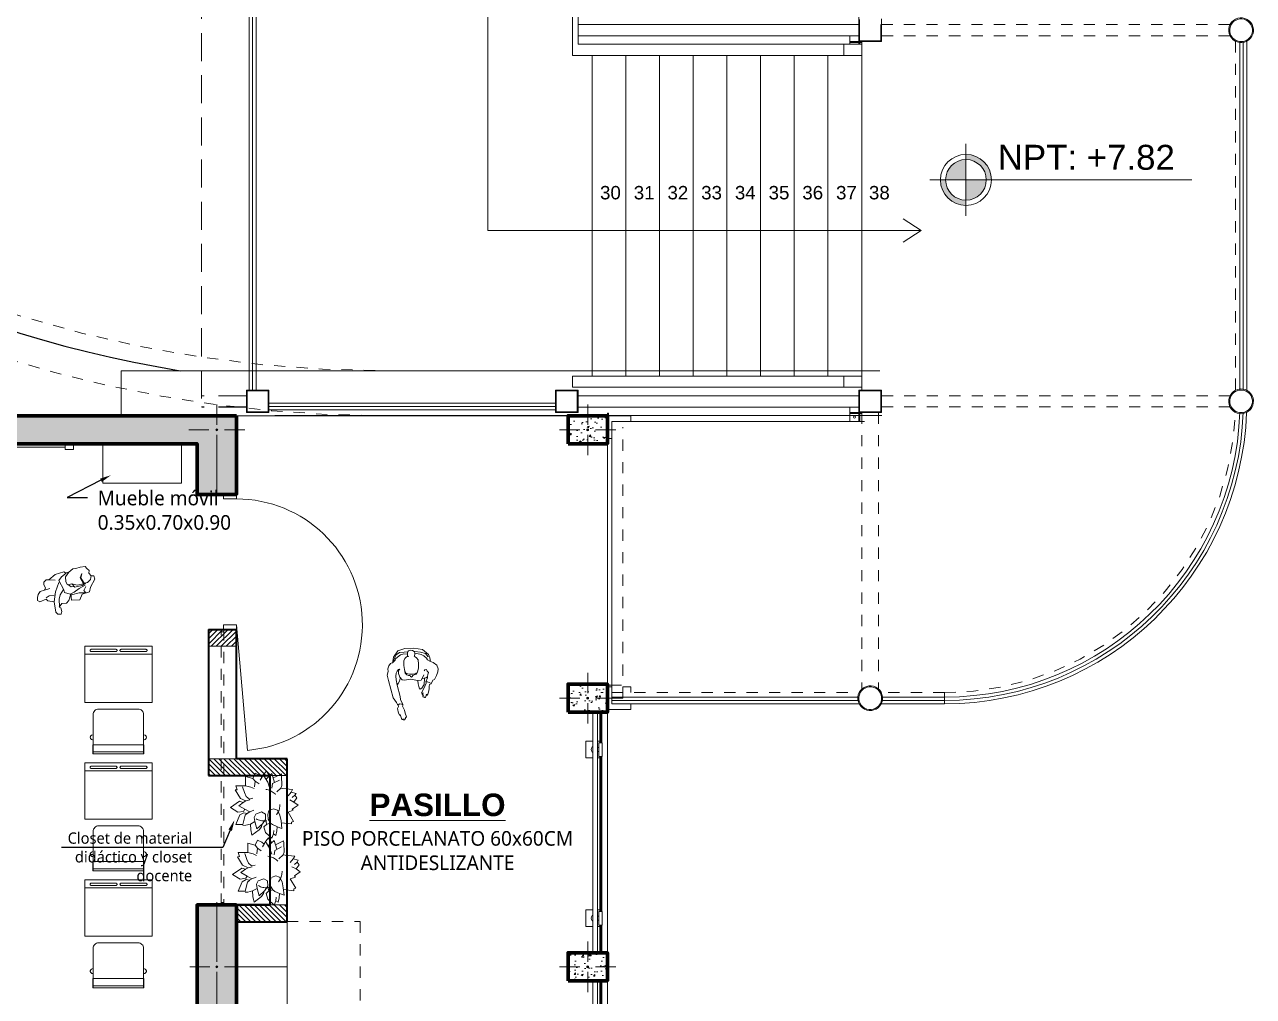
# Model space of a CAD drawing. Header units: millimetres. Extents: x 1 to 121, y 0 to 90.
# Drawn here: x 17.8 to 28.73, y 24.64 to 33.28 of the extents above; entities that cross this region are included whole.
import ezdxf
from ezdxf import colors
from ezdxf.entities.mleader import LeaderData, LeaderLine
from ezdxf.math import Vec2, Vec3

# ---------------------------------------------------------------- set-up
doc = ezdxf.new("R2010")
doc.units = ezdxf.units.MM
doc.linetypes.add('DASHED2', pattern=[0.375, 0.25, -0.125])
doc.linetypes.add('HIDDEN2', pattern=[0.1875, 0.125, -0.0625])
for name, color, linetype, lineweight in [('A-FLOR-HRAL', 11, 'Continuous', 9), ('barandas tipo 1', 200, 'Continuous', 20), ('COLUMNAS 50', 32, 'Continuous', 70), ('COLUMNETASSS', 211, 'Continuous', 20), ('Cotas varias El', 253, 'Continuous', 13), ('Equipamiento SR', 23, 'Continuous', 0), ('GRAFO 0 BLANCO', 7, 'Continuous', 0), ('GRAFO01', 7, 'Continuous', 0), ('letras sr', 7, 'Continuous', 5), ('MK-LINEAS GENERALES', 7, 'Continuous', 15), ('MOBILIARIO_Pen_No__1', 7, 'Continuous', 13), ('muro bajo', 191, 'Continuous', 40), ('PERSONAS', 8, 'Continuous', 0), ('Proyeccciones', 1, 'DASHED2', 18), ('proyecciones', 1, 'DASHED2', 5), ('Puertas El', 21, 'Continuous', 15), ('S-STRS', 31, 'Continuous', 9), ('S-STRS-ANNO', 31, 'Continuous', 9), ('Structural - Bearing_Pen_No__20', 1, 'Continuous', 0), ('TEXTO 100', 7, 'Continuous', 20), ('texturas', 252, 'Continuous', 0), ('Vanos', 140, 'Continuous', 5)]:
    doc.layers.add(name, color=color, linetype=linetype, lineweight=lineweight)
doc.layers.add('Mobiliario', color=7, linetype='Continuous', lineweight=0, true_color=0x7f7f7f)
doc.styles.add('Arial_10', font='arial.ttf', dxfattribs={"height": 119.0625})
doc.styles.add('Generales', font='trebuc.ttf', dxfattribs={"height": 0.1})
doc.styles.add('JOS', font='arial.ttf', dxfattribs={"height": 1})
doc.styles.add('Santa Rosa 1 50', font='trebuc.ttf')

# ---------------------------------------------------------------- blocks, each defined once
blk = doc.blocks.new('Picture 18')
at = {"layer": 'Equipamiento SR', "linetype": 'Continuous'}
for p, q in [((0.075, 0), (0, 0)), ((0, 0), (0, -0.05)), ((4.125, 0), (0.075, 0)), ((0.075, 0), (0.075, -0.03)), ((0.075, -0.05), (0.075, 0)), ((4.125, -0.03), (4.125, 0)), ((4.2, 0), (4.125, 0)), ((4.125, 0), (4.125, -0.05)), ((4.2, -0.05), (4.2, 0)), ((0, -0.05), (0.075, -0.05)), ((0.075, -0.03), (4.125, -0.03)), ((4.125, -0.05), (4.2, -0.05))]:
    blk.add_line(p, q, dxfattribs=at)
blk = doc.blocks.new('A$C5A0F33B4')
at = {"layer": 'Puertas El', "linetype": 'Continuous'}
blk.add_line((1.12, 1.16), (1.218, 2.276), dxfattribs=at)
at = {"layer": 'Puertas El', "linetype": 'ByBlock'}
for p, q in [((1.005, 1.16), (1.005, 1.2)), ((1.005, 1.2), (1.12, 1.2)), ((1.12, 1.2), (1.005, 1.2)), ((1.12, 1.16), (1.005, 1.16)), ((1.12, 1.2), (1.12, 1.16)), ((1.005, 0), (1.005, 0.04)), ((1.005, 0.04), (1.12, 0.04)), ((1.12, 0), (1.005, 0)), ((1.12, 0), (1.005, 0)), ((1.12, 0), (1.005, 0)), ((1.12, 0.04), (1.12, 0))]:
    blk.add_line(p, q, dxfattribs=at)
blk.add_arc((1.12, 1.16), 1.12, 270, 85, dxfattribs=at)
blk = doc.blocks.new('columna pasillos')
at = {"layer": 'GRAFO 0 BLANCO'}
h = blk.add_hatch(dxfattribs=at)
h.set_pattern_fill('AR-CONC', color=256, scale=0.024, angle=-90)
h.set_pattern_definition([(320, (0, 0), (-0.015060515, -0.17214244), [0.018, -0.198]), (265, (0, 0), (0.18052611, 0.03330032), [0.0144, -0.1584]), (10.45144, (-0.00126, -0.01435), (0.1654656, -0.13884213), [0.01529765, -0.16827411]), (316.1842, (0.048, -7e-10), (-0.03972463, -0.25613792), [0.027, -0.297]), (6.63563, (0.0447, -0.02134), (0.23378846, -0.22431887), [0.02294648, -0.2524113]), (261.18416, (0.048, -7e-10), (0.23378846, -0.22431887), [0.0216, -0.2376]), (291, (0.036, -0.024), (-0.096628536, -0.14325769), [0.018, -0.198]), (236, (0.036, -0.024), (0.17403601, -0.05839568), [0.0144, -0.1584]), (341.45144, (0.02795, -0.03594), (0.07740747, -0.20165337), [0.01529765, -0.16827411]), (307.5, (0, 0), (0.079894525, -0.002918366), [0, -0.15648, 0, -0.1608, 0, -0.159]), (277.5, (0, 0), (0.09465881, -0.06313669), [0, -0.09168, 0, -0.15288, 0, -0.0606]), (237.5, (7e-10, 0.05352), (-0.005413171, -0.128117385), [0, -0.06, 0, -0.1872, 0, -0.2484]), (227.5, (1e-09, 0.07752), (0.024025194, -0.13996468), [0, -0.078, 0, -0.12432, 0, -0.1764])])
h.paths.add_polyline_path([(-235.535, 35.024), (-235.785, 35.024), (-235.785, 34.674), (-235.535, 34.674)])
h.paths.add_polyline_path([(-235.651, 34.849, -1), (-235.668, 34.849, -1)], flags=16)
at = {"layer": 'COLUMNAS 50', "color": 1, "linetype": 'Continuous', "lineweight": 9}
for p, q in [((-235.66, 35.099), (-235.66, 34.919)), ((-235.705, 34.849), (-235.885, 34.849)), ((-235.66, 34.779), (-235.66, 34.599)), ((-235.615, 34.849), (-235.435, 34.849))]:
    blk.add_line(p, q, dxfattribs=at)
at = {"layer": 'COLUMNAS 50', "linetype": 'Continuous'}
blk.add_lwpolyline([(-235.785, 35.024), (-235.535, 35.024), (-235.535, 34.674), (-235.785, 34.674)], close=True, dxfattribs=at)
at = {"layer": 'COLUMNAS 50', "color": 1, "linetype": 'Continuous', "lineweight": 9}
blk.add_circle((-235.66, 34.849), 0.00871, dxfattribs=at)
blk.add_point((-235.66, 34.849), dxfattribs=at)
blk = doc.blocks.new('Columna 1.10 x0.30')
at = {"true_color": 0xc7c8ca}
h = blk.add_hatch(color=9, dxfattribs=at)
h.dxf.hatch_style = 1
h.paths.add_polyline_path([(-234.849, 113.807), (-235.949, 113.807), (-235.949, 113.457), (-234.849, 113.457)])
h.paths.add_polyline_path([(-235.391, 113.632, -1), (-235.408, 113.632, -1)], flags=16)
at = {"layer": 'COLUMNAS 50', "color": 1, "linetype": 'Continuous', "lineweight": 5}
for p, q in [((-235.399, 113.873), (-235.399, 113.693)), ((-235.974, 113.632), (-235.444, 113.632)), ((-234.824, 113.632), (-235.354, 113.632)), ((-235.399, 113.562), (-235.399, 113.382))]:
    blk.add_line(p, q, dxfattribs=at)
at = {"layer": 'COLUMNAS 50', "linetype": 'Continuous'}
blk.add_lwpolyline([(-235.949, 113.457), (-234.849, 113.457), (-234.849, 113.807), (-235.949, 113.807)], close=True, dxfattribs=at)
at = {"layer": 'COLUMNAS 50', "color": 1, "linetype": 'Continuous', "lineweight": 5}
blk.add_circle((-235.399, 113.632), 0.00871, dxfattribs=at)
blk.add_point((-235.399, 113.632), dxfattribs=at)
blk = doc.blocks.new('School Desk 2')
at = {"layer": 'Equipamiento SR', "linetype": 'Continuous'}
for p, q in [((-0.241, 0.228), (-0.259, 0.228)), ((-0.259, 0.228), (-0.259, -0.228)), ((-0.177, 0.228), (-0.241, 0.228)), ((-0.241, 0.228), (-0.241, -0.228)), ((-0.177, 0.228), (-0.177, -0.228)), ((-0.132, 0.231), (-0.133, 0.228)), ((-0.131, 0.236), (-0.132, 0.231)), ((-0.129, 0.239), (-0.131, 0.236)), ((-0.127, 0.243), (-0.129, 0.239)), ((-0.124, 0.246), (-0.127, 0.243)), ((-0.12, 0.248), (-0.124, 0.246)), ((-0.117, 0.249), (-0.12, 0.248)), ((-0.113, 0.25), (-0.117, 0.249)), ((-0.109, 0.25), (-0.113, 0.25)), ((-0.106, 0.249), (-0.109, 0.25)), ((-0.102, 0.248), (-0.106, 0.249)), ((-0.099, 0.246), (-0.102, 0.248)), ((-0.096, 0.243), (-0.099, 0.246)), ((-0.093, 0.239), (-0.096, 0.243)), ((-0.092, 0.238), (-0.093, 0.239)), ((-0.088, 0.228), (-0.092, 0.238)), ((0.2, 0.302), (0.7, 0.302)), ((0.2, -0.298), (0.2, 0.302)), ((0.629, 0.302), (0.629, -0.298)), ((0.651, 0.246), (0.652, 0.248)), ((0.651, 0.243), (0.651, 0.246)), ((0.651, 0.242), (0.651, 0.243)), ((0.651, 0.027), (0.651, 0.242)), ((0.652, 0.248), (0.653, 0.25)), ((0.653, 0.25), (0.654, 0.251)), ((0.654, 0.251), (0.655, 0.253)), ((0.655, 0.253), (0.657, 0.254)), ((0.657, 0.254), (0.659, 0.255)), ((0.659, 0.255), (0.661, 0.255)), ((0.661, 0.255), (0.663, 0.255)), ((0.663, 0.255), (0.664, 0.255)), ((0.664, 0.255), (0.666, 0.254)), ((0.666, 0.254), (0.668, 0.253)), ((0.668, 0.253), (0.669, 0.251)), ((0.669, 0.251), (0.67, 0.25)), ((0.67, 0.25), (0.671, 0.248)), ((0.671, 0.248), (0.672, 0.246)), ((0.672, 0.246), (0.672, 0.243)), ((0.672, 0.243), (0.672, 0.242)), ((0.672, 0.242), (0.672, 0.027)), ((0.7, 0.302), (0.7, -0.298)), ((0.7, -0.226), (0.7, 0.23)), ((0.651, 0.026), (0.651, 0.027)), ((0.651, 0.024), (0.651, 0.026)), ((0.652, 0.022), (0.651, 0.024)), ((0.653, 0.02), (0.652, 0.022)), ((0.654, 0.018), (0.653, 0.02)), ((0.655, 0.017), (0.654, 0.018)), ((0.657, 0.016), (0.655, 0.017)), ((0.659, 0.015), (0.657, 0.016)), ((0.661, 0.014), (0.659, 0.015)), ((0.663, 0.014), (0.661, 0.014)), ((0.664, 0.015), (0.663, 0.014)), ((0.666, 0.016), (0.664, 0.015)), ((0.668, 0.017), (0.666, 0.016)), ((0.669, 0.018), (0.668, 0.017)), ((0.67, 0.02), (0.669, 0.018)), ((0.671, 0.022), (0.67, 0.02)), ((0.672, 0.024), (0.671, 0.022)), ((0.672, 0.027), (0.672, 0.026)), ((0.672, 0.026), (0.672, 0.024)), ((0.651, -0.02), (0.652, -0.018)), ((0.651, -0.023), (0.651, -0.02)), ((0.651, -0.024), (0.651, -0.023)), ((0.651, -0.239), (0.651, -0.024)), ((0.652, -0.018), (0.653, -0.016)), ((0.653, -0.016), (0.654, -0.015)), ((0.654, -0.015), (0.655, -0.013)), ((0.655, -0.013), (0.657, -0.012)), ((0.657, -0.012), (0.659, -0.011)), ((0.659, -0.011), (0.661, -0.011)), ((0.661, -0.011), (0.663, -0.011)), ((0.663, -0.011), (0.664, -0.011)), ((0.664, -0.011), (0.666, -0.012)), ((0.666, -0.012), (0.668, -0.013)), ((0.668, -0.013), (0.669, -0.015)), ((0.669, -0.015), (0.67, -0.016)), ((0.67, -0.016), (0.671, -0.018)), ((0.671, -0.018), (0.672, -0.02)), ((0.672, -0.02), (0.672, -0.023)), ((0.672, -0.023), (0.672, -0.024)), ((0.672, -0.024), (0.672, -0.239)), ((-0.241, -0.228), (-0.259, -0.228)), ((-0.177, -0.228), (-0.241, -0.228)), ((-0.133, -0.228), (-0.132, -0.231)), ((-0.132, -0.231), (-0.131, -0.236)), ((-0.131, -0.236), (-0.129, -0.239)), ((-0.129, -0.239), (-0.127, -0.243)), ((-0.127, -0.243), (-0.124, -0.246)), ((-0.124, -0.246), (-0.12, -0.248)), ((-0.12, -0.248), (-0.117, -0.249)), ((-0.117, -0.249), (-0.113, -0.25)), ((-0.113, -0.25), (-0.109, -0.25)), ((-0.109, -0.25), (-0.106, -0.249)), ((-0.106, -0.249), (-0.102, -0.248)), ((-0.102, -0.248), (-0.099, -0.246)), ((-0.099, -0.246), (-0.096, -0.243)), ((-0.096, -0.243), (-0.093, -0.239)), ((-0.093, -0.239), (-0.092, -0.238)), ((-0.092, -0.238), (-0.088, -0.228)), ((0.7, -0.298), (0.2, -0.298)), ((0.629, -0.283), (0.629, -0.283)), ((0.651, -0.24), (0.651, -0.239)), ((0.651, -0.242), (0.651, -0.24)), ((0.652, -0.244), (0.651, -0.242)), ((0.653, -0.246), (0.652, -0.244)), ((0.654, -0.248), (0.653, -0.246)), ((0.655, -0.249), (0.654, -0.248)), ((0.657, -0.25), (0.655, -0.249)), ((0.659, -0.251), (0.657, -0.25)), ((0.661, -0.252), (0.659, -0.251)), ((0.663, -0.252), (0.661, -0.252)), ((0.664, -0.251), (0.663, -0.252)), ((0.666, -0.25), (0.664, -0.251)), ((0.668, -0.249), (0.666, -0.25)), ((0.669, -0.248), (0.668, -0.249)), ((0.67, -0.246), (0.669, -0.248)), ((0.671, -0.244), (0.67, -0.246)), ((0.672, -0.242), (0.671, -0.244)), ((0.672, -0.239), (0.672, -0.24)), ((0.672, -0.24), (0.672, -0.242))]:
    blk.add_line(p, q, dxfattribs=at)
blk.add_lwpolyline([(-0.259, 0.225), (0.091, 0.225, -0.414214), (0.141, 0.175), (0.141, -0.175, -0.414214), (0.091, -0.225), (-0.259, -0.225), (-0.259, 0.225)], format="xyb", dxfattribs=at)
blk = doc.blocks.new('A$C0C99268F')
at = {"color": 0, "linetype": 'ByBlock'}
for points in [[(0.202, 0.329), (0.193, 0.336), (0.191, 0.349), (0.204, 0.357), (0.215, 0.367), (0.234, 0.362), (0.251, 0.359), (0.264, 0.358), (0.298, 0.344), (0.311, 0.347), (0.352, 0.328), (0.397, 0.306), (0.404, 0.307), (0.397, 0.319), (0.413, 0.311), (0.419, 0.314), (0.415, 0.323), (0.432, 0.316), (0.436, 0.323), (0.434, 0.329), (0.439, 0.331), (0.438, 0.34), (0.408, 0.351), (0.422, 0.35), (0.418, 0.357), (0.409, 0.363), (0.391, 0.367), (0.363, 0.375), (0.34, 0.375), (0.322, 0.377), (0.318, 0.392), (0.284, 0.407), (0.279, 0.42), (0.244, 0.44), (0.21, 0.452), (0.184, 0.453), (0.15, 0.442), (0.126, 0.41), (0.115, 0.38), (0.104, 0.358), (0.089, 0.349), (0.068, 0.327), (0.056, 0.302), (0.047, 0.265), (0.051, 0.25)], [(0.119, 0.386), (0.086, 0.38), (0.057, 0.367), (0.012, 0.315), (0, 0.238), (0.003, 0.156), (0.023, 0.095), (0.079, 0.057), (0.133, 0.047)], [(0.031, 0.247), (0.036, 0.297), (0.048, 0.342), (0.077, 0.364)], [(0.271, 0.315), (0.264, 0.345), (0.255, 0.358)], [(0.27, 0.333), (0.323, 0.328), (0.357, 0.307), (0.366, 0.294), (0.354, 0.285), (0.318, 0.275), (0.29, 0.273)], [(0.3, 0.347), (0.3, 0.36), (0.305, 0.375), (0.31, 0.385)], [(0.052, 0.178), (0.049, 0.148), (0.059, 0.12), (0.081, 0.092), (0.096, 0.074), (0.108, 0.07), (0.128, 0.051), (0.137, 0.03), (0.156, 0.016), (0.184, 0.007), (0.207, 0.008), (0.24, 0), (0.289, 0.012), (0.441, 0.052), (0.482, 0.082), (0.5, 0.091), (0.507, 0.099), (0.52, 0.1), (0.537, 0.092), (0.577, 0.1), (0.598, 0.112), (0.59, 0.115), (0.633, 0.13), (0.634, 0.135), (0.629, 0.138), (0.638, 0.146), (0.638, 0.156), (0.628, 0.156), (0.628, 0.164), (0.619, 0.164), (0.612, 0.173), (0.578, 0.161), (0.552, 0.154), (0.516, 0.135), (0.511, 0.138), (0.5, 0.139), (0.457, 0.12), (0.431, 0.116), (0.328, 0.088), (0.281, 0.081), (0.25, 0.077), (0.221, 0.079), (0.206, 0.09), (0.191, 0.101), (0.188, 0.112), (0.199, 0.1), (0.224, 0.1), (0.258, 0.112), (0.281, 0.133), (0.285, 0.155), (0.275, 0.211), (0.287, 0.269), (0.284, 0.301), (0.264, 0.315), (0.238, 0.327)], [(0.22, 0.264), (0.228, 0.249), (0.232, 0.232), (0.231, 0.217), (0.231, 0.199), (0.227, 0.183), (0.221, 0.167), (0.211, 0.163)], [(0.113, 0.057), (0.083, 0.068), (0.059, 0.079), (0.04, 0.111), (0.036, 0.151), (0.033, 0.181)], [(0.271, 0.116), (0.293, 0.111), (0.315, 0.099), (0.323, 0.092)], [(0.505, 0.101), (0.496, 0.111), (0.497, 0.129), (0.503, 0.133)]]:
    blk.add_lwpolyline(points, dxfattribs=at)
blk.add_lwpolyline([(0.258, 0.215), (0.251, 0.221), (0.244, 0.229), (0.238, 0.239), (0.232, 0.26), (0.214, 0.269), (0.175, 0.28), (0.141, 0.28), (0.105, 0.276), (0.085, 0.262), (0.076, 0.25), (0.073, 0.239), (0.069, 0.242), (0.053, 0.246), (0.042, 0.245), (0.03, 0.239), (0.022, 0.224), (0.017, 0.208), (0.023, 0.189), (0.036, 0.181), (0.055, 0.18), (0.068, 0.181), (0.073, 0.189), (0.077, 0.172), (0.091, 0.156), (0.112, 0.148), (0.154, 0.147), (0.191, 0.154), (0.223, 0.161), (0.236, 0.176), (0.242, 0.191), (0.244, 0.204), (0.251, 0.208)], close=True, dxfattribs=at)
blk = doc.blocks.new('A$C7148350E')
at = {"rotation": 270}
blk.add_blockref('A$C0C99268F', (0, 0.638), dxfattribs=at)
blk = doc.blocks.new('A$C4CA21B86')
at = {"layer": 'GRAFO01', "color": 251, "linetype": 'DASHED2', "lineweight": 9, "ltscale": 0.1}
for p, q in [((0.201, 0.532), (0.134, 0.55)), ((0.134, 0.55), (0.134, 0.467)), ((0.221, 0.578), (0.201, 0.532)), ((0.221, 0.578), (0.26, 0.561)), ((0.26, 0.561), (0.28, 0.543)), ((0.294, 0.568), (0.265, 0.518)), ((0.32, 0.598), (0.294, 0.568)), ((0.297, 0.556), (0.332, 0.5)), ((0.368, 0.576), (0.317, 0.527)), ((0.32, 0.598), (0.346, 0.555)), ((0.368, 0.576), (0.393, 0.497)), ((0.435, 0.562), (0.38, 0.537)), ((0.454, 0.573), (0.435, 0.562)), ((0.455, 0.555), (0.454, 0.573)), ((0.455, 0.555), (0.458, 0.47)), ((0.134, 0.467), (0.049, 0.467)), ((0.049, 0.467), (0.061, 0.432)), ((0.109, 0.458), (0.125, 0.407)), ((0.134, 0.467), (0.183, 0.456)), ((0.183, 0.456), (0.212, 0.442)), ((0.201, 0.532), (0.221, 0.507)), ((0.221, 0.507), (0.215, 0.457)), ((0.221, 0.507), (0.255, 0.484)), ((0.332, 0.5), (0.348, 0.452)), ((0.376, 0.487), (0.37, 0.446)), ((0.436, 0.518), (0.376, 0.487)), ((0.449, 0.447), (0.412, 0.413)), ((0.458, 0.47), (0.449, 0.447)), ((0.449, 0.447), (0.466, 0.443)), ((0.466, 0.443), (0.552, 0.435)), ((0.082, 0.33), (0, 0.273)), ((0.061, 0.432), (0.043, 0.43)), ((0.043, 0.43), (0.089, 0.354)), ((0.115, 0.319), (0.082, 0.33)), ((0.089, 0.354), (0.138, 0.333)), ((0.138, 0.333), (0.115, 0.319)), ((0.125, 0.407), (0.14, 0.373)), ((0.138, 0.333), (0.174, 0.342)), ((0.14, 0.373), (0.169, 0.349)), ((0.169, 0.349), (0.199, 0.356)), ((0.54, 0.411), (0.513, 0.379)), ((0.565, 0.323), (0.528, 0.342)), ((0.552, 0.435), (0.54, 0.411)), ((0.54, 0.411), (0.584, 0.399)), ((0.574, 0.383), (0.55, 0.362)), ((0.592, 0.359), (0.565, 0.323)), ((0.584, 0.399), (0.574, 0.383)), ((0.574, 0.383), (0.592, 0.359)), ((0, 0.273), (0.066, 0.232)), ((0.066, 0.232), (0.116, 0.239)), ((0.115, 0.319), (0.074, 0.289)), ((0.074, 0.289), (0.128, 0.259)), ((0.119, 0.228), (0.085, 0.208)), ((0.116, 0.239), (0.128, 0.259)), ((0.148, 0.221), (0.119, 0.228)), ((0.128, 0.259), (0.172, 0.235)), ((0.132, 0.205), (0.152, 0.223)), ((0.172, 0.235), (0.148, 0.221)), ((0.172, 0.235), (0.21, 0.25)), ((0.226, 0.216), (0.277, 0.235)), ((0.277, 0.235), (0.311, 0.215)), ((0.334, 0.213), (0.342, 0.247)), ((0.385, 0.262), (0.353, 0.25)), ((0.418, 0.249), (0.385, 0.262)), ((0.44, 0.207), (0.418, 0.249)), ((0.559, 0.25), (0.513, 0.234)), ((0.513, 0.234), (0.562, 0.15)), ((0.602, 0.296), (0.55, 0.26)), ((0.55, 0.26), (0.559, 0.25)), ((0.565, 0.323), (0.602, 0.296)), ((0.085, 0.208), (0.049, 0.124)), ((0.049, 0.124), (0.112, 0.124)), ((0.11, 0.115), (0.136, 0.116)), ((0.112, 0.124), (0.132, 0.205)), ((0.136, 0.116), (0.178, 0.127)), ((0.178, 0.127), (0.218, 0.149)), ((0.178, 0.127), (0.181, 0.076)), ((0.213, 0.185), (0.226, 0.216)), ((0.218, 0.149), (0.213, 0.185)), ((0.236, 0.083), (0.218, 0.149)), ((0.286, 0.129), (0.236, 0.083)), ((0.276, 0.102), (0.28, 0.123)), ((0.313, 0.168), (0.286, 0.129)), ((0.323, 0.126), (0.297, 0.103)), ((0.311, 0.215), (0.313, 0.168)), ((0.315, 0.152), (0.323, 0.126)), ((0.323, 0.126), (0.358, 0.136)), ((0.336, 0.169), (0.334, 0.213)), ((0.358, 0.136), (0.336, 0.169)), ((0.374, 0.122), (0.358, 0.136)), ((0.418, 0.102), (0.374, 0.122)), ((0.451, 0.155), (0.44, 0.207)), ((0.458, 0.088), (0.451, 0.155)), ((0.543, 0.128), (0.453, 0.138)), ((0.545, 0.145), (0.543, 0.128)), ((0.562, 0.15), (0.545, 0.145)), ((0.181, 0.076), (0.191, 0.027)), ((0.191, 0.027), (0.257, 0.076)), ((0.257, 0.076), (0.276, 0.102)), ((0.297, 0.103), (0.312, 0.053)), ((0.312, 0.053), (0.368, 0)), ((0.368, 0), (0.385, 0.039)), ((0.385, 0.039), (0.387, 0.07)), ((0.385, 0.039), (0.404, 0.026)), ((0.404, 0.026), (0.413, 0.066)), ((0.413, 0.066), (0.416, 0.103)), ((0.416, 0.103), (0.458, 0.088))]:
    blk.add_line(p, q, dxfattribs=at)
at = {"layer": 'GRAFO01', "color": 251, "linetype": 'DASHED2', "lineweight": 9, "ltscale": 0.1, "extrusion": (0, 0, -1)}
blk.add_ellipse((0.299, 0.295), major_axis=(0.0994, 0.0994), ratio=1, start_param=-0.678369, end_param=2.877304, dxfattribs=at)
blk = doc.blocks.new('A$C3C3047C9')
at = {"true_color": 0x939598}
h = blk.add_hatch(color=252, dxfattribs=at)
h.dxf.hatch_style = 1
h.paths.add_polyline_path([(1.9, 0), (2.25, 0), (2.25, 0.7), (0, 0.7), (0, 0.45), (1.9, 0.45)])
h.paths.add_polyline_path([(2.066, 0.575, -1), (2.084, 0.575, -1)], flags=16)
at = {"layer": 'COLUMNAS 50', "linetype": 'Continuous'}
blk.add_lwpolyline([(2.25, 0.7), (0, 0.7), (0, 0.45), (1.9, 0.45), (1.9, 0), (2.25, 0)], close=True, dxfattribs=at)
at = {"layer": 'Structural - Bearing_Pen_No__20', "linetype": 'Continuous'}
for p, q in [((2.075, 0.62), (2.075, 0.8)), ((2.005, 0.575), (1.825, 0.575)), ((2.145, 0.575), (2.325, 0.575)), ((2.075, 0), (2.075, 0.53))]:
    blk.add_line(p, q, dxfattribs=at)
blk.add_circle((2.075, 0.575), 0.00871, dxfattribs=at)
blk.add_point((2.075, 0.575), dxfattribs=at)
blk = doc.blocks.new('Barandilla - 50 x 12mm-V13-Nivel 2')
at = {"layer": 'A-FLOR-HRAL'}
for p, q in [((-27, 93), (-88, 93)), ((-88, 93), (-88, 18)), ((-88, 18), (-88, -57)), ((34, 93), (13, 93)), ((25, 3), (25, 34)), ((27, 79), (57, 79)), ((27, 79), (27, -40)), ((57, 79), (57, -40)), ((-88, -57), (-27, -57)), ((13, -57), (34, -57)), ((57, -40), (27, -40))]:
    blk.add_line(p, q, dxfattribs=at)
for centre, radius, start, end in [((-1, 18), 39.4, 144.0345, 215.4043), ((-19, -78), 120, 93.5424, 96.3187), ((-19, -78), 120, 68.282, 74.1525), ((-18, 114), 120, 285.3761, 291.1568), ((-18, 114), 120, 263.1201, 266.0112)]:
    blk.add_arc(centre, radius, start, end, dxfattribs=at)
blk = doc.blocks.new('Barandilla - 50 x 12mm-V14-Nivel 2')
at = {"layer": 'A-FLOR-HRAL'}
for p, q in [((-27, 93), (-88, 93)), ((-88, 93), (-88, 18)), ((-88, 18), (-88, -57)), ((34, 93), (13, 93)), ((25, 3), (25, 34)), ((27, 79), (57, 79)), ((27, 79), (27, -40)), ((57, 79), (57, -40)), ((-88, -57), (-27, -57)), ((13, -57), (34, -57)), ((57, -40), (27, -40))]:
    blk.add_line(p, q, dxfattribs=at)
for centre, radius, start, end in [((-1, 18), 39.4, 144.0345, 215.4043), ((-19, -78), 120, 93.584, 96.3187), ((-19, -78), 120, 68.282, 74.2079), ((-18, 114), 120, 285.3267, 291.1568), ((-18, 114), 120, 263.1201, 265.9625)]:
    blk.add_arc(centre, radius, start, end, dxfattribs=at)
blk = doc.blocks.new('Barandilla - Barandilla-559956-Nivel 2')
at = {"layer": 'A-FLOR-HRAL'}
for p, q in [((44612, 69431), (44612, 67306)), ((44652, 67306), (44652, 69431)), ((44673, 69158), (44673, 69431)), ((44681, 69158), (44681, 69431)), ((44682, 69158), (44682, 69431)), ((44690, 69158), (44690, 69431)), ((44673, 67658), (44673, 69039)), ((44681, 67658), (44681, 69039)), ((44682, 67658), (44682, 69039)), ((44690, 67658), (44690, 69039)), ((44673, 67306), (44673, 67539)), ((44681, 67306), (44681, 67539)), ((44682, 67306), (44682, 67539)), ((44690, 67306), (44690, 67539))]:
    blk.add_line(p, q, dxfattribs=at)
at = {"extrusion": (0, 0, -1), "zscale": -1, "rotation": 180}
for name, p in [('Barandilla - 50 x 12mm-V14-Nivel 2', (-44638, 69118)), ('Barandilla - 50 x 12mm-V13-Nivel 2', (-44638, 67618))]:
    blk.add_blockref(name, p, dxfattribs=at)

msp = doc.modelspace()

# ---------------------------------------------------------------- hatches: boundary and pattern name
at = {"layer": 'TEXTO 100', "ltscale": 1.3}
h = msp.add_hatch(color=7, dxfattribs=at)
edge = h.paths.add_edge_path()
edge.add_line((26.355, 31.9), (26.174, 31.9))
edge.add_line((26.174, 31.9), (26.174, 31.72))
edge.add_arc((26.174, 31.9), 0.181, 270, 360)
edge = h.paths.add_edge_path()
edge.add_arc((26.174, 31.9), 0.181, 90, 180)
edge.add_line((25.994, 31.9), (26.174, 31.9))
edge.add_line((26.174, 31.9), (26.174, 32.081))
edge = h.paths.add_edge_path()
edge.add_line((26.174, 32.127), (26.174, 32.081))
edge.add_arc((26.174, 31.9), 0.181, 0, 90, ccw=False)
edge.add_line((26.355, 31.9), (26.401, 31.9))
edge.add_arc((26.174, 31.9), 0.227, 0, 90)
msp.add_hatch(color=7, dxfattribs=at).paths.add_polyline_path([(26.174, 31.674), (26.174, 31.72, -0.414214), (25.994, 31.9), (25.948, 31.9, 0.414214)])
at = {"layer": 'texturas'}
h = msp.add_hatch(dxfattribs=at)
h.set_pattern_fill('ANSI31', color=256, scale=0.01)
h.set_pattern_definition([(45, (169.41147, -109.751406), (-0.0224506403, 0.0224506403), [])])
h.paths.add_polyline_path([(19.433, 27.903), (19.683, 27.903), (19.683, 27.753), (19.433, 27.753)])
h = msp.add_hatch(dxfattribs=at)
h.set_pattern_fill('ANSI31', color=256, scale=0.01, angle=90)
h.set_pattern_definition([(135, (191.299036, -223.597448), (-0.0224506403, -0.0224506403), [])])
h.paths.add_polyline_path([(20.133, 26.753), (19.433, 26.753), (19.433, 26.603), (20.133, 26.603)])
h = msp.add_hatch(dxfattribs=at)
h.set_pattern_fill('ANSI31', color=256, scale=0.01, angle=90)
h.set_pattern_definition([(135, (191.299036, -224.897447), (-0.0224506403, -0.0224506403), [])])
h.paths.add_polyline_path([(20.133, 25.453), (19.683, 25.453), (19.683, 25.303), (20.133, 25.303)])

# ---------------------------------------------------------------- linework, layer by layer
at = {"color": 251, "lineweight": 0, "true_color": 0x636466}
for p, q in [((25.409, 30.202), (18.657, 30.202)), ((18.657, 30.202), (18.657, 29.803)), ((18.656, 29.803), (25.423, 29.804)), ((20.024, 29.804), (23.024, 29.804)), ((25.224, 29.804), (23.014, 29.804)), ((23.024, 29.804), (25.424, 29.804))]:
    msp.add_line(p, q, dxfattribs=at)
at = {"lineweight": 0}
msp.add_line((22.672, 30.156), (22.672, 30.056), dxfattribs=at)
at = {"color": 251, "true_color": 0x636466}
msp.add_arc((21.005, 41.203), 11.15, 193.0954, 260.5949, dxfattribs=at)
at = {"layer": 'A-FLOR-HRAL'}
for p, q in [((28.612, 33.133), (28.612, 30.029)), ((28.642, 33.133), (28.642, 30.029)), ((23.022, 27.301), (25.225, 27.301)), ((23.022, 27.271), (25.225, 27.271)), ((25.983, 27.301), (25.42, 27.301)), ((25.983, 27.271), (25.42, 27.271))]:
    msp.add_line(p, q, dxfattribs=at)
for radius in [2.63, 2.66]:
    msp.add_arc((25.983, 29.931), radius, 270.0075, 357.9097, dxfattribs=at)
at = {"layer": 'barandas tipo 1'}
msp.add_line((22.983, 22.653), (22.983, 24.778), dxfattribs=at)
at = {"layer": 'COLUMNETASSS'}
for points in [[(19.433, 27.903), (19.683, 27.903), (19.683, 27.753), (19.433, 27.753)], [(19.433, 26.753), (19.433, 26.603), (20.133, 26.603), (20.133, 26.753)], [(19.683, 25.453), (19.683, 25.303), (20.133, 25.303), (20.133, 25.453)]]:
    msp.add_lwpolyline(points, close=True, dxfattribs=at)
at = {"layer": 'Cotas varias El'}
msp.add_line((22.983, 29.553), (22.983, 22.653), dxfattribs=at)
msp.add_lwpolyline([(19.683, 29.803), (22.633, 29.803)], dxfattribs=at)
at = {"layer": 'Equipamiento SR'}
for points in [[(19.193, 29.553), (19.193, 29.203), (18.493, 29.203), (18.493, 29.553), (19.193, 29.553)], [(19.683, 25.303), (20.133, 25.303), (20.133, 24.903), (19.683, 24.903)], [(19.683, 24.903), (20.133, 24.903), (20.133, 24.503), (19.683, 24.503)]]:
    msp.add_lwpolyline(points, dxfattribs=at)
at = {"layer": 'GRAFO01', "color": 251, "linetype": 'DASHED2', "lineweight": 9, "ltscale": 0.4}
for p, q in [((20.133, 25.304), (20.783, 25.304)), ((20.783, 25.304), (20.783, 20.104))]:
    msp.add_line(p, q, dxfattribs=at)
for radius, start in [(11, 181.515), (11.4, 191.5241)]:
    msp.add_arc((21.005, 41.203), radius, start, 270, dxfattribs=at)
at = {"layer": 'MK-LINEAS GENERALES', "color": 7, "linetype": 'Continuous'}
for p, q in [((19.797, 36.431), (19.797, 30.031)), ((19.827, 36.431), (19.827, 30.031)), ((19.857, 36.431), (19.857, 30.031)), ((22.672, 33.006), (22.672, 33.456)), ((22.722, 33.106), (22.722, 33.356)), ((25.222, 33.356), (25.222, 33.106)), ((22.722, 33.281), (25.222, 33.281)), ((25.228, 33.325), (25.228, 33.137)), ((25.416, 33.137), (25.416, 33.281)), ((25.422, 33.131), (25.422, 33.331)), ((22.722, 33.181), (25.222, 33.181)), ((25.142, 33.106), (25.142, 33.181)), ((25.422, 33.131), (25.142, 33.131)), ((25.228, 33.137), (25.416, 33.137)), ((25.247, 33.131), (25.247, 30.031)), ((28.672, 33.133), (28.672, 30.029)), ((25.247, 33.106), (22.722, 33.106)), ((25.087, 33.006), (25.087, 33.106)), ((25.247, 33.122), (25.142, 33.122)), ((25.231, 33.122), (25.231, 33.106)), ((25.247, 33.006), (22.672, 33.006)), ((22.847, 30.156), (22.847, 33.006)), ((23.147, 30.156), (23.147, 33.006)), ((23.447, 30.156), (23.447, 33.006)), ((23.747, 30.156), (23.747, 33.006)), ((24.047, 30.156), (24.047, 33.006)), ((24.347, 30.156), (24.347, 33.006)), ((24.646, 30.156), (24.646, 33.006)), ((24.946, 30.156), (24.946, 33.006)), ((25.247, 30.156), (22.672, 30.156)), ((25.087, 30.156), (25.087, 30.056)), ((19.972, 30.031), (19.772, 30.031)), ((19.772, 30.031), (19.772, 29.831)), ((19.778, 30.025), (19.778, 29.837)), ((19.966, 30.025), (19.778, 30.025)), ((19.966, 29.837), (19.966, 30.025)), ((19.972, 29.831), (19.972, 30.031)), ((22.722, 30.031), (22.522, 30.031)), ((22.522, 30.031), (22.522, 29.831)), ((22.528, 30.025), (22.528, 29.837)), ((22.716, 30.025), (22.528, 30.025)), ((25.247, 30.056), (22.672, 30.056)), ((22.716, 29.881), (22.716, 30.025)), ((22.722, 29.881), (22.722, 30.031)), ((25.222, 29.981), (22.722, 29.981)), ((25.422, 30.031), (25.222, 30.031)), ((25.222, 30.031), (25.222, 29.831)), ((25.416, 30.025), (25.228, 30.025)), ((25.228, 30.025), (25.228, 29.837)), ((25.416, 29.881), (25.416, 30.025)), ((25.422, 29.881), (25.422, 30.031)), ((19.972, 29.916), (22.522, 29.916)), ((19.972, 29.886), (22.522, 29.886)), ((19.972, 29.856), (22.522, 29.856)), ((22.716, 29.837), (22.716, 29.881)), ((22.722, 29.831), (22.722, 29.881)), ((25.222, 29.878), (22.722, 29.878)), ((25.142, 29.751), (25.142, 29.878)), ((25.416, 29.837), (25.416, 29.881)), ((25.422, 29.831), (25.422, 29.881)), ((19.972, 29.831), (19.772, 29.831)), ((19.778, 29.837), (19.966, 29.837)), ((22.722, 29.831), (22.522, 29.831)), ((22.528, 29.837), (22.716, 29.837)), ((22.983, 29.576), (22.983, 29.826)), ((22.983, 29.826), (22.992, 29.826)), ((22.992, 29.576), (22.992, 29.826)), ((23.192, 29.801), (22.992, 29.801)), ((23.022, 27.241), (23.022, 29.751)), ((23.022, 29.751), (25.272, 29.751)), ((23.192, 29.751), (23.192, 29.801)), ((25.222, 29.831), (25.142, 29.831)), ((25.247, 29.822), (25.142, 29.822)), ((25.222, 29.831), (25.222, 29.752)), ((25.422, 29.831), (25.222, 29.831)), ((25.231, 29.752), (25.222, 29.752)), ((25.231, 29.752), (25.222, 29.752)), ((25.228, 29.837), (25.416, 29.837)), ((25.231, 29.822), (25.231, 29.752)), ((22.983, 29.576), (22.992, 29.576)), ((22.992, 29.601), (23.022, 29.601)), ((22.983, 27.166), (22.983, 27.416)), ((22.983, 27.416), (22.992, 27.416)), ((22.992, 27.166), (22.992, 27.416)), ((23.022, 27.391), (22.992, 27.391)), ((23.192, 27.391), (23.122, 27.391)), ((23.192, 27.341), (23.192, 27.391)), ((23.122, 27.291), (23.022, 27.291)), ((23.022, 27.241), (25.225, 27.241)), ((23.192, 27.191), (23.192, 27.241)), ((25.983, 27.241), (25.42, 27.241)), ((22.983, 27.166), (22.992, 27.166)), ((22.992, 27.191), (23.192, 27.191))]:
    msp.add_line(p, q, dxfattribs=at)
msp.add_circle((25.182, 29.791), 0.00992, dxfattribs=at)
msp.add_circle((25.182, 29.791), 0.00992, dxfattribs=at)
for centre, radius, start, end in [((28.622, 33.231), 0.11, 297.1422, 297.1115), ((28.622, 33.231), 0.101, 299.5616, 299.5277), ((28.622, 29.931), 0.11, 296.1189, 296.0652), ((28.622, 29.931), 0.101, 298.643, 298.5827), ((25.983, 29.931), 2.69, 270.0075, 357.9097), ((25.322, 27.291), 0.11, 332.8656, 332.8202), ((25.322, 27.291), 0.101, 330.447, 330.4)]:
    msp.add_arc(centre, radius, start, end, dxfattribs=at)
at = {"layer": 'Mobiliario', "lineweight": 0}
for p, q in [((18.227, 28.441), (18.192, 28.411)), ((18.254, 28.443), (18.227, 28.441)), ((18.293, 28.456), (18.254, 28.443)), ((18.338, 28.463), (18.293, 28.456)), ((18.353, 28.443), (18.338, 28.463)), ((18.372, 28.426), (18.353, 28.443)), ((17.97, 28.322), (17.968, 28.3)), ((17.991, 28.345), (17.97, 28.322)), ((18.013, 28.345), (17.991, 28.345)), ((18.07, 28.39), (18.013, 28.345)), ((18.017, 28.345), (18.07, 28.341)), ((18.147, 28.414), (18.07, 28.39)), ((18.126, 28.369), (18.103, 28.337)), ((18.103, 28.337), (18.147, 28.255)), ((18.167, 28.403), (18.126, 28.369)), ((18.162, 28.407), (18.147, 28.414)), ((18.192, 28.411), (18.162, 28.369)), ((18.192, 28.411), (18.162, 28.407)), ((18.162, 28.369), (18.165, 28.326)), ((18.165, 28.326), (18.18, 28.298)), ((18.291, 28.36), (18.306, 28.399)), ((18.323, 28.309), (18.291, 28.36)), ((18.306, 28.399), (18.297, 28.362)), ((18.297, 28.362), (18.327, 28.313)), ((18.357, 28.319), (18.383, 28.347)), ((18.37, 28.403), (18.372, 28.426)), ((18.391, 28.379), (18.37, 28.403)), ((18.383, 28.347), (18.391, 28.381)), ((18.385, 28.279), (18.424, 28.349)), ((18.415, 28.379), (18.391, 28.379)), ((18.424, 28.349), (18.415, 28.379)), ((17.918, 28.212), (17.912, 28.187)), ((17.936, 28.24), (17.918, 28.212)), ((17.974, 28.251), (17.936, 28.24)), ((17.968, 28.3), (17.983, 28.272)), ((17.983, 28.272), (17.974, 28.251)), ((17.974, 28.251), (18.023, 28.266)), ((18.06, 28.148), (18.073, 28.236)), ((18.073, 28.236), (18.103, 28.319)), ((18.105, 28.172), (18.113, 28.21)), ((18.113, 28.21), (18.145, 28.257)), ((18.147, 28.255), (18.154, 28.23)), ((18.154, 28.23), (18.203, 28.217)), ((18.18, 28.298), (18.218, 28.307)), ((18.188, 28.298), (18.212, 28.281)), ((18.19, 28.161), (18.21, 28.219)), ((18.203, 28.217), (18.24, 28.234)), ((18.21, 28.219), (18.216, 28.163)), ((18.212, 28.281), (18.237, 28.285)), ((18.216, 28.21), (18.284, 28.227)), ((18.218, 28.307), (18.244, 28.277)), ((18.218, 28.307), (18.267, 28.296)), ((18.24, 28.234), (18.282, 28.268)), ((18.244, 28.277), (18.31, 28.294)), ((18.267, 28.296), (18.323, 28.309)), ((18.282, 28.268), (18.336, 28.296)), ((18.284, 28.227), (18.342, 28.227)), ((18.289, 28.165), (18.31, 28.215)), ((18.31, 28.294), (18.344, 28.315)), ((18.31, 28.215), (18.374, 28.236)), ((18.325, 28.249), (18.342, 28.283)), ((18.342, 28.227), (18.325, 28.249)), ((18.327, 28.313), (18.357, 28.319)), ((18.374, 28.236), (18.385, 28.279)), ((17.912, 28.187), (17.912, 28.161)), ((17.912, 28.161), (17.933, 28.148)), ((17.933, 28.148), (17.989, 28.172)), ((17.989, 28.185), (18.015, 28.2)), ((17.989, 28.172), (18.004, 28.157)), ((18.004, 28.157), (18.06, 28.148)), ((18.015, 28.2), (18.06, 28.208)), ((18.06, 28.148), (18.077, 28.056)), ((18.107, 28.103), (18.105, 28.172)), ((18.105, 28.101), (18.13, 28.133)), ((18.12, 28.095), (18.105, 28.101)), ((18.13, 28.133), (18.171, 28.135)), ((18.171, 28.135), (18.19, 28.161)), ((18.216, 28.163), (18.289, 28.165)), ((18.077, 28.056), (18.094, 28.037)), ((18.094, 28.037), (18.122, 28.037)), ((18.13, 28.063), (18.12, 28.095)), ((18.122, 28.037), (18.13, 28.063))]:
    msp.add_line(p, q, dxfattribs=at)
at = {"layer": 'muro bajo', "linetype": 'Continuous'}
for p, q in [((19.433, 27.903), (19.433, 26.603)), ((19.433, 27.903), (19.683, 27.903)), ((19.683, 26.753), (19.683, 27.903)), ((19.433, 26.603), (19.983, 26.603)), ((19.683, 25.453), (19.983, 25.453)), ((19.983, 25.453), (19.683, 25.453)), ((19.683, 25.303), (20.133, 25.303))]:
    msp.add_line(p, q, dxfattribs=at)
for points in [[(20.133, 26.753), (19.683, 26.753)], [(20.133, 25.303), (20.133, 26.753)], [(19.983, 25.453), (19.983, 26.603)]]:
    msp.add_lwpolyline(points, dxfattribs=at)
at = {"layer": 'Proyeccciones'}
for p, q in [((19.372, 36.581), (19.372, 29.878)), ((19.772, 29.981), (19.372, 29.981)), ((19.772, 29.881), (19.372, 29.881)), ((19.772, 29.878), (19.376, 29.878)), ((25.983, 27.341), (25.983, 27.241))]:
    msp.add_line(p, q, dxfattribs=at)
at = {"layer": 'proyecciones', "linetype": 'HIDDEN2', "ltscale": 0.5}
for p, q in [((25.422, 33.281), (28.525, 33.281)), ((25.422, 33.181), (28.525, 33.181)), ((28.525, 33.181), (25.422, 33.181)), ((28.572, 33.133), (28.572, 30.029)), ((28.572, 33.133), (28.572, 30.029)), ((28.525, 29.981), (25.416, 29.981)), ((28.525, 29.981), (25.422, 29.981)), ((28.525, 29.881), (25.416, 29.881)), ((25.247, 29.831), (25.247, 27.371)), ((25.397, 29.831), (25.397, 27.371)), ((23.122, 27.291), (23.122, 29.701)), ((23.022, 27.341), (25.225, 27.341)), ((25.983, 27.341), (25.41, 27.341))]:
    msp.add_line(p, q, dxfattribs=at)
at = {"layer": 'proyecciones', "linetype": 'HIDDEN2'}
msp.add_line((22.983, 27.407), (23.133, 27.407), dxfattribs=at)
at = {"layer": 'proyecciones', "linetype": 'HIDDEN2', "ltscale": 0.5}
msp.add_arc((25.983, 29.931), 2.59, 270.0072, 357.87, dxfattribs=at)
at = {"layer": 'S-STRS'}
for p, q in [((21.919, 31.449), (21.919, 34.803)), ((25.774, 31.451), (25.616, 31.555)), ((25.774, 31.449), (21.919, 31.449)), ((25.774, 31.449), (25.616, 31.345))]:
    msp.add_line(p, q, dxfattribs=at)
at = {"layer": 'TEXTO 100', "color": 7, "ltscale": 1.3}
msp.add_lwpolyline([(25.854, 31.9), (28.184, 31.9), (26.174, 31.9), (26.174, 32.221), (26.174, 31.58)], dxfattribs=at)
for radius in [0.227, 0.181]:
    msp.add_circle((26.174, 31.9), radius, dxfattribs=at)
at = {"layer": 'Vanos', "color": 7, "linetype": 'DASHED2', "ltscale": 0.3}
for p, q in [((19.546, 25.453), (19.546, 27.903)), ((19.571, 27.903), (19.571, 25.453))]:
    msp.add_line(p, q, dxfattribs=at)
at = {"layer": 'Vanos', "color": 7, "linetype": 'DASHED2'}
for p, q in [((19.546, 27.882), (19.571, 27.882)), ((19.546, 25.475), (19.571, 25.475))]:
    msp.add_line(p, q, dxfattribs=at)

# ---------------------------------------------------------------- block references
at = {"layer": 'A-FLOR-HRAL', "xscale": 0.001, "yscale": 0.001, "zscale": 0.001}
for p in [(-21.757, -42.265), (-21.757, -44.652)]:
    msp.add_blockref('Barandilla - Barandilla-559956-Nivel 2', p, dxfattribs=at)
at = {"layer": 'COLUMNAS 50', "rotation": 90}
for p in [(57.657, 265.338), (57.657, 262.951), (57.657, 260.563)]:
    msp.add_blockref('columna pasillos', p, dxfattribs=at)
at = {"layer": 'COLUMNAS 50', "xscale": -1, "rotation": 89.99999920824303}
msp.add_blockref('Columna 1.10 x0.30', (133.14, -210.496), dxfattribs=at)
at = {"layer": 'Cotas varias El'}
for p in [(19.629, 26.045), (19.649, 25.451)]:
    msp.add_blockref('A$C4CA21B86', p, dxfattribs=at)
at = {"layer": 'Equipamiento SR', "xscale": -1, "rotation": 180}
msp.add_blockref('A$C5A0F33B4', (18.563, 29.103), dxfattribs=at)
at = {"layer": 'Equipamiento SR', "linetype": 'Continuous', "xscale": -1, "rotation": 270.0000002109135}
for p in [(18.632, 27.054), (18.632, 26.015), (18.632, 24.975)]:
    msp.add_blockref('School Desk 2', p, dxfattribs=at)
at = {"layer": 'MOBILIARIO_Pen_No__1', "linetype": 'Continuous', "xscale": -1}
msp.add_blockref('Picture 18', (18.233, 29.553), dxfattribs=at)
at = {"layer": 'PERSONAS'}
msp.add_blockref('A$C7148350E', (21.024, 27.098), dxfattribs=at)
at = {"layer": 'Vanos'}
msp.add_blockref('A$C3C3047C9', (17.433, 29.103), dxfattribs=at)

# ---------------------------------------------------------------- texts
at = {"layer": 'GRAFO01', "style": 'JOS'}
msp.add_text('NPT: +7.82', height=0.2218, rotation=0, dxfattribs=at).set_placement((26.457, 31.99))
at = {"layer": 'letras sr', "insert": (19.75, 26.443), "char_height": 0.15884, "attachment_point": 1, "style": 'Santa Rosa 1 50'}
msp.add_mtext_dynamic_manual_height_columns('\\pxqc;{\\fSwis721 Ex BT|b1|i0|c0|p34;\\H1.25913x;\\LPASILLO\\P\\fTrebuchet MS|b0|i0|c0|p34;\\H0.65x;\\lPISO PORCELANATO 60x60CM\\PANTIDESLIZANTE}', width=3.44388, gutter_width=1, heights=[0], dxfattribs=at)
at = {"layer": 'S-STRS-ANNO', "char_height": 0.1191, "width": 0.21978, "attachment_point": 1, "line_spacing_factor": 0.941778, "style": 'Arial_10'}
for s, insert in [('30', (22.918, 31.846)), ('31', (23.218, 31.846)), ('32', (23.518, 31.846)), ('33', (23.818, 31.846)), ('34', (24.118, 31.846)), ('35', (24.418, 31.846)), ('36', (24.718, 31.846)), ('37', (25.018, 31.846)), ('38', (25.311, 31.846))]:
    msp.add_mtext(s, dxfattribs=dict(at, insert=insert))

# ---------------------------------------------------------------- leaders
at = {"layer": 'letras sr'}
ml = msp.add_multileader_mtext('Standard', dxfattribs=at)
ml.set_content('{\\H1.13043x;Mueble móvil\\P0.35x0.70x0.90} ', color=256, style='Generales')
ml.set_leader_properties()
ml.build(insert=Vec2(0, 0))
ml.multileader.update_dxf_attribs({"text_right_attachment_type": 6, "dogleg_length": 0.36, "arrow_head_size": 0.1})
ctx = ml.context
ctx.base_point, ctx.char_height, ctx.arrow_head_size, ctx.landing_gap_size, ctx.plane_origin = Vec3(18.358, 29.077), 0.115, 0.1, 0.09, Vec3(18.291, 29.651)
ctx.right_attachment = 6
notes = []
notes.append((ctx, [(0, (1, 1, 0), (18.176, 29.077), (1, 0), 0.183, [(0, [(18.566, 29.274)], 0, [])])]))
ctx.mtext.insert, ctx.mtext.flow_direction = Vec3(18.448, 29.136), 5
ml = msp.add_multileader_mtext('Standard', dxfattribs=at)
ml.set_content('{\\H0.86957x;Closet de material\\Pdidáctico y closet \\Pdocente} ', color=256, style='Generales')
ml.set_leader_properties()
ml.build(insert=Vec2(0, 0))
ml.multileader.update_dxf_attribs({"text_right_attachment_type": 6, "dogleg_length": 0.36, "arrow_head_size": 0.1})
ctx = ml.context
ctx.base_point, ctx.char_height, ctx.arrow_head_size, ctx.landing_gap_size, ctx.plane_origin = Vec3(18.069, 26.039), 0.115, 0.1, 0.09, Vec3(17.226, 26.556)
ctx.right_attachment, ctx.text_align_type = 6, 2
notes.append((ctx, [(1, (1, 1, 0), (19.562, 25.962), (-1, 0), 0.183, [(0, [(19.666, 26.209)], 0, [])])]))
ctx.mtext.insert, ctx.mtext.width, ctx.mtext.alignment, ctx.mtext.flow_direction = Vec3(19.289, 26.097), 1.15078, 3, 5
for ctx, leaders in notes:
    for number, flags, end, landing, length, lines in leaders:
        leader = LeaderData()
        leader.index, (leader.has_last_leader_line, leader.has_dogleg_vector, leader.attachment_direction) = number, flags
        leader.last_leader_point, leader.dogleg_vector, leader.dogleg_length = Vec3(end), Vec3(landing), length
        for number, points, colour, breaks in lines:
            line = LeaderLine()
            line.index, line.vertices, line.color, line.breaks = number, Vec3.list(points), colors.encode_raw_color(colour), breaks
            leader.lines.append(line)
        ctx.leaders.append(leader)

doc.saveas('drawing.dxf')
